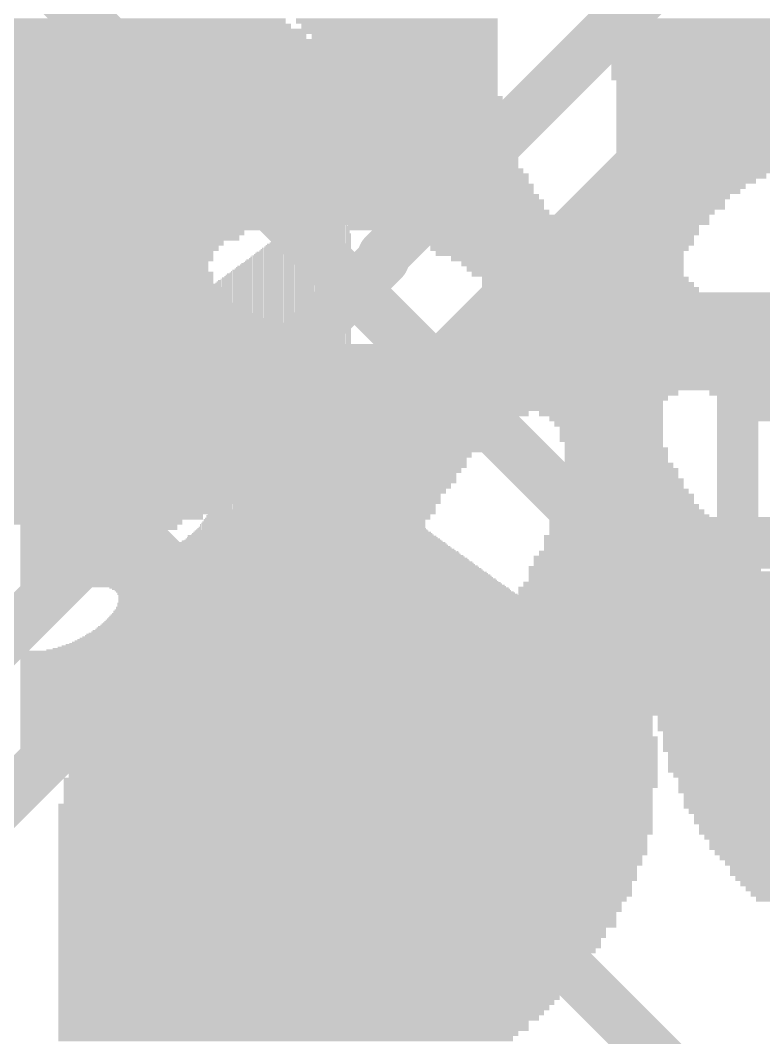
# Model space of a CAD drawing. Extents: x -14.2 to 48.4, y -5.3 to 35.
# Drawn here: x 32.79 to 36.45, y 9.12 to 14.13 of the extents above; entities that cross this region are included whole.
import ezdxf

# ---------------------------------------------------------------- set-up
doc = ezdxf.new("R2010")
doc.units = 0
for name, color, linetype in [('1', 12, 'CONTINUOUS'), ('16', 132, 'CONTINUOUS'), ('21', 40, 'CONTINUOUS'), ('22', 6, 'CONTINUOUS')]:
    doc.layers.add(name, color=color, linetype=linetype)

# ---------------------------------------------------------------- blocks, each defined once
blk = doc.blocks.new('RECT')
blk.add_solid([(-0.5, -0.5), (0.5, -0.5), (-0.5, 0.5), (0.5, 0.5)])

msp = doc.modelspace()

# ---------------------------------------------------------------- linework, layer by layer
at = {"layer": '1', "const_width": 0.254}
for points in [[(35.687, 11.557), (32.93, 14.314)], [(32.43, 12.528), (36.83, 8.128)], [(37.211, 11.557), (35.687, 11.557)]]:
    msp.add_lwpolyline(points, dxfattribs=at)
at = {"layer": '1', "const_width": 0.127}
for points in [[(35.687, 11.6205, 1), (35.687, 11.4935)], [(35.6421, 11.5121, 1), (35.7319, 11.6019)]]:
    msp.add_lwpolyline(points, format="xyb", dxfattribs=at)
at = {"layer": '16', "const_width": 0.254}
for points in [[(34.58, 12.969), (36.089, 14.478)], [(36.146, 13.716), (27.28, 4.85)], [(36.146, 13.716), (40.513, 13.716)], [(34.58, 12.95), (27.03, 5.4)], [(34.58, 12.969), (34.58, 12.95)]]:
    msp.add_lwpolyline(points, dxfattribs=at)
at = {"layer": '16', "const_width": 0.127}
for points in [[(36.146, 13.7795, 1), (36.146, 13.6525)], [(36.1909, 13.6711, 1), (36.1011, 13.7609)], [(34.6435, 12.969, 1), (34.5165, 12.969)], [(34.5351, 13.0139, 1), (34.6249, 12.9241)], [(34.6249, 12.9051, 1), (34.5351, 12.9949)], [(34.5165, 12.95, 1), (34.6435, 12.95)]]:
    msp.add_lwpolyline(points, format="xyb", dxfattribs=at)
at = {"layer": '21', "const_width": 0.2032}
for points in [[(36.322, 10.668), (36.322, 12.446)], [(36.322, 12.446), (40.132, 12.446)], [(40.132, 10.668), (36.322, 10.668)]]:
    msp.add_lwpolyline(points, dxfattribs=at)
at = {"layer": '21', "const_width": 0.1016}
for points in [[(36.3728, 12.446, 1), (36.2712, 12.446)], [(36.322, 12.4968, 1), (36.322, 12.3952)], [(36.322, 10.7188, 1), (36.322, 10.6172)], [(36.2712, 10.668, 1), (36.3728, 10.668)]]:
    msp.add_lwpolyline(points, format="xyb", dxfattribs=at)

# ---------------------------------------------------------------- block references
at = {"layer": '21', "rotation": 270}
for p, xscale, yscale in [((34.1947, 12.4809), 1.3589, 0.0063), ((34.2011, 12.4841), 1.3526, 0.0064), ((34.2075, 12.4905), 1.3525, 0.0063), ((34.2138, 12.4936), 1.3462, 0.0064), ((34.2202, 12.5), 1.3462, 0.0063), ((34.2265, 12.5031), 1.3399, 0.0064), ((34.2328, 12.5095), 1.3398, 0.0063), ((34.2392, 12.5127), 1.3335, 0.0064), ((34.2456, 12.5191), 1.3335, 0.0063), ((34.2519, 12.5222), 1.3272, 0.0064), ((34.2583, 12.5254), 1.3208, 0.0063), ((34.2646, 12.5286), 1.3145, 0.0064), ((34.2709, 12.5349), 1.3144, 0.0063), ((34.2773, 12.5412), 1.3017, 0.0064), ((34.2837, 12.5444), 1.2954, 0.0063), ((34.29, 12.5476), 1.289, 0.0064), ((34.2964, 12.554), 1.2763, 0.0063), ((34.3027, 12.554), 1.2637, 0.0064), ((34.309, 12.5603), 1.251, 0.0063), ((34.3154, 12.5635), 1.2446, 0.0064), ((34.3218, 12.5699), 1.2319, 0.0063), ((34.3281, 12.573), 1.2128, 0.0064), ((34.3345, 12.5793), 1.2001, 0.0063), ((34.3408, 12.5857), 1.1874, 0.0064), ((34.3471, 12.5889), 1.1684, 0.0063), ((34.3535, 12.5921), 1.1493, 0.0064), ((34.3599, 12.6016), 1.1303, 0.0063), ((34.3662, 12.6048), 1.1113, 0.0064), ((34.1249, 12.4302), 1.3589, 0.0064), ((34.1313, 12.4333), 1.3526, 0.0063), ((34.1376, 12.4397), 1.3525, 0.0064), ((34.144, 12.4428), 1.3589, 0.0063), ((34.1503, 12.4492), 1.3589, 0.0064), ((34.1566, 12.4524), 1.3525, 0.0063), ((34.163, 12.4556), 1.3589, 0.0064), ((34.1694, 12.4619), 1.3589, 0.0063), ((34.1757, 12.465), 1.3525, 0.0064), ((34.1821, 12.4714), 1.3526, 0.0063), ((34.1884, 12.4746), 1.3589, 0.0064), ((34.3726, 12.6111), 1.0858, 0.0063), ((34.3789, 12.6206), 1.0668, 0.0064), ((34.3852, 12.627), 1.0414, 0.0063), ((34.3916, 12.6365), 1.0096, 0.0064), ((34.398, 12.6429), 0.9715, 0.0063), ((34.4043, 12.6524), 0.9271, 0.0064), ((34.0551, 12.2206), 1.6764, 0.0063), ((34.0614, 12.2206), 1.6764, 0.0064), ((34.0678, 12.3889), 1.3525, 0.0063), ((34.0741, 12.3952), 1.3526, 0.0064), ((34.0804, 12.4016), 1.3525, 0.0063), ((34.0868, 12.4016), 1.3525, 0.0064), ((34.0932, 12.4079), 1.3526, 0.0063), ((34.0995, 12.4143), 1.3525, 0.0064), ((34.1059, 12.4175), 1.3589, 0.0063), ((34.1122, 12.4206), 1.3526, 0.0064), ((34.1185, 12.4269), 1.3525, 0.0063), ((34.4107, 12.6651), 0.8763, 0.0063), ((34.417, 12.681), 0.7937, 0.0064), ((33.9852, 12.2079), 1.6002, 0.0064), ((33.9916, 12.2079), 1.6002, 0.0063), ((33.9979, 12.2111), 1.6065, 0.0064), ((34.0042, 12.2142), 1.6129, 0.0063), ((34.0106, 12.2142), 1.6256, 0.0064), ((34.017, 12.2142), 1.6256, 0.0063), ((34.0233, 12.2142), 1.6383, 0.0064), ((34.0297, 12.2174), 1.6446, 0.0063), ((34.036, 12.2174), 1.6446, 0.0064), ((34.0423, 12.2174), 1.6574, 0.0063), ((34.0487, 12.2206), 1.6637, 0.0064), ((33.9217, 12.192), 1.5304, 0.0064), ((33.928, 12.1951), 1.5367, 0.0063), ((33.9344, 12.1952), 1.5494, 0.0064), ((33.9408, 12.1952), 1.5494, 0.0063), ((33.9471, 12.1984), 1.5557, 0.0064), ((33.9535, 12.2016), 1.5621, 0.0063), ((33.9598, 12.2047), 1.5684, 0.0064), ((33.9661, 12.2015), 1.5748, 0.0063), ((33.9725, 12.2047), 1.5812, 0.0064), ((33.9789, 12.2079), 1.5875, 0.0063), ((33.8518, 12.1698), 1.4732, 0.0063), ((33.8582, 12.173), 1.4795, 0.0064), ((33.8646, 12.1761), 1.4859, 0.0063), ((33.8709, 12.1761), 1.4859, 0.0064), ((33.8773, 12.1793), 1.4922, 0.0063), ((33.8836, 12.1825), 1.4986, 0.0064), ((33.8899, 12.1825), 1.4986, 0.0063), ((33.8963, 12.1825), 1.5113, 0.0064), ((33.9027, 12.1857), 1.5177, 0.0063), ((33.909, 12.1888), 1.524, 0.0064), ((33.9154, 12.1888), 1.524, 0.0063), ((33.782, 12.4397), 0.8319, 0.0064), ((33.7884, 12.4397), 0.8445, 0.0063), ((33.7947, 12.4301), 0.8636, 0.0064), ((33.8011, 12.4175), 0.9017, 0.0063), ((33.8074, 12.1539), 1.4414, 0.0064), ((33.8137, 12.1571), 1.4478, 0.0063), ((33.8201, 12.1571), 1.4478, 0.0064), ((33.8265, 12.1603), 1.4541, 0.0063), ((33.8328, 12.1635), 1.4605, 0.0064), ((33.8392, 12.1666), 1.4668, 0.0063), ((33.8455, 12.1666), 1.4668, 0.0064), ((33.7122, 12.4206), 0.7684, 0.0063), ((33.7185, 12.4238), 0.7747, 0.0064), ((33.7249, 12.4238), 0.7747, 0.0063), ((33.7312, 12.4302), 0.7747, 0.0064), ((33.7375, 12.4333), 0.781, 0.0063), ((33.7439, 12.4365), 0.7874, 0.0064), ((33.7503, 12.4365), 0.7874, 0.0063), ((33.7566, 12.4397), 0.7937, 0.0064), ((33.763, 12.4397), 0.8065, 0.0063), ((33.7693, 12.4428), 0.8128, 0.0064), ((33.7756, 12.4397), 0.8191, 0.0063), ((33.6487, 12.373), 0.7747, 0.0063), ((33.655, 12.3793), 0.762, 0.0064), ((33.6613, 12.3825), 0.7684, 0.0063), ((33.6677, 12.3889), 0.7683, 0.0064), ((33.6741, 12.3952), 0.7684, 0.0063), ((33.6804, 12.3984), 0.762, 0.0064), ((33.6868, 12.4016), 0.7683, 0.0063), ((33.6931, 12.4079), 0.7684, 0.0064), ((33.6994, 12.4111), 0.762, 0.0063), ((33.7058, 12.4143), 0.7683, 0.0064), ((33.5851, 12.3095), 0.8001, 0.0063), ((33.5915, 12.319), 0.7938, 0.0064), ((33.5979, 12.3254), 0.7937, 0.0063), ((33.6042, 12.3317), 0.781, 0.0064), ((33.6106, 12.3381), 0.7811, 0.0063), ((33.6169, 12.3444), 0.781, 0.0064), ((33.6232, 12.3508), 0.7811, 0.0063), ((33.6296, 12.354), 0.7747, 0.0064), ((33.636, 12.3603), 0.7747, 0.0063), ((33.6423, 12.3698), 0.7684, 0.0064), ((33.5344, 12.2428), 0.8446, 0.0063), ((33.5407, 12.2492), 0.8319, 0.0064), ((33.547, 12.2587), 0.8255, 0.0063), ((33.5534, 12.2682), 0.8192, 0.0064), ((33.5598, 12.2777), 0.8128, 0.0063), ((33.5661, 12.2841), 0.8128, 0.0064), ((33.5725, 12.2936), 0.8064, 0.0063), ((33.5788, 12.3032), 0.8001, 0.0064), ((32.7978, 11.8745), 1.505, 0.0063), ((32.8041, 11.8809), 1.4923, 0.0064), ((32.8105, 11.8841), 1.4859, 0.0063), ((32.8168, 11.8904), 1.4732, 0.0064), ((32.8231, 11.8903), 1.4605, 0.0063), ((32.8295, 11.8936), 1.4541, 0.0064), ((32.8359, 11.8936), 1.4415, 0.0063), ((32.8422, 11.8968), 1.4351, 0.0064), ((32.8486, 11.8999), 1.4288, 0.0063), ((32.8549, 11.9031), 1.4224, 0.0064), ((32.8612, 11.9031), 1.4097, 0.0063), ((32.8676, 11.9063), 1.4033, 0.0064), ((33.4836, 11.9063), 1.4033, 0.0063), ((33.4899, 12.1444), 0.9398, 0.0064), ((33.4963, 12.1634), 0.9144, 0.0063), ((33.5026, 12.1825), 0.889, 0.0064), ((33.5089, 12.1951), 0.8763, 0.0063), ((33.5153, 12.2079), 0.8636, 0.0064), ((33.5217, 12.2174), 0.8572, 0.0063), ((33.528, 12.2301), 0.8446, 0.0064), ((32.874, 11.9063), 1.3907, 0.0063), ((32.8803, 11.9095), 1.3843, 0.0064), ((32.8867, 11.9095), 1.3843, 0.0063), ((32.893, 11.9094), 1.3716, 0.0064), ((32.8993, 11.9126), 1.3652, 0.0063), ((32.9057, 11.9126), 1.3526, 0.0064), ((32.9121, 12.2333), 0.7112, 0.0063), ((32.9184, 12.2365), 0.6921, 0.0064), ((32.9248, 12.2428), 0.6794, 0.0063), ((32.9311, 12.2397), 0.6731, 0.0064), ((32.9374, 12.2428), 0.6668, 0.0063), ((32.9438, 12.246), 0.6604, 0.0064), ((32.9502, 12.2428), 0.654, 0.0063), ((32.9565, 12.2428), 0.654, 0.0064), ((32.9629, 12.2397), 0.6477, 0.0063), ((32.9692, 12.2365), 0.6413, 0.0064), ((32.9755, 12.2365), 0.6413, 0.0063), ((33.4455, 11.8777), 1.3589, 0.0063), ((33.4518, 11.884), 1.3716, 0.0064), ((33.4582, 11.8904), 1.3716, 0.0063), ((33.4645, 11.8936), 1.3779, 0.0064), ((33.4708, 11.8968), 1.3843, 0.0063), ((33.4772, 11.9031), 1.397, 0.0064), ((32.9819, 12.2333), 0.635, 0.0064), ((32.9883, 12.2333), 0.635, 0.0063), ((32.9946, 12.2301), 0.6286, 0.0064), ((33.001, 12.2301), 0.6286, 0.0063), ((33.0073, 12.2238), 0.6287, 0.0064), ((33.0136, 12.2206), 0.6223, 0.0063), ((33.02, 12.2206), 0.6223, 0.0064), ((33.0264, 12.2142), 0.6223, 0.0063), ((33.0327, 12.2142), 0.6223, 0.0064), ((33.0391, 12.2111), 0.6159, 0.0063), ((33.0454, 12.2047), 0.616, 0.0064), ((33.0517, 12.2047), 0.616, 0.0063), ((33.0581, 12.1984), 0.6159, 0.0064), ((33.4137, 11.83), 1.3653, 0.0064), ((33.4201, 11.8428), 1.3525, 0.0063), ((33.4264, 11.8522), 1.3589, 0.0064), ((33.4327, 11.8618), 1.3526, 0.0063), ((33.4391, 11.8714), 1.3589, 0.0064), ((33.0645, 12.1952), 0.6096, 0.0063), ((33.0708, 12.192), 0.616, 0.0064), ((33.0772, 12.1857), 0.6159, 0.0063), ((33.0835, 12.1825), 0.6096, 0.0064), ((33.0898, 12.1761), 0.6096, 0.0063), ((33.0962, 12.173), 0.6033, 0.0064), ((33.1026, 12.1698), 0.6096, 0.0063), ((33.1089, 12.1634), 0.6096, 0.0064), ((33.1153, 12.1603), 0.6033, 0.0063), ((33.1216, 12.1539), 0.6032, 0.0064), ((33.382, 11.1252), 2.6606, 0.0063), ((33.3883, 11.1252), 2.6734, 0.0064), ((33.3946, 11.7697), 1.4224, 0.0063), ((33.401, 11.7952), 1.3843, 0.0064), ((33.4074, 11.8174), 1.3653, 0.0063), ((33.1279, 12.1476), 0.6033, 0.0063), ((33.1343, 12.1412), 0.6032, 0.0064), ((33.1407, 12.138), 0.5969, 0.0063), ((33.147, 12.1317), 0.5969, 0.0064), ((33.1534, 12.1254), 0.5969, 0.0063), ((33.1597, 12.1189), 0.5969, 0.0064), ((33.166, 12.1127), 0.5969, 0.0063), ((33.1724, 12.1063), 0.5969, 0.0064), ((33.3629, 11.1189), 2.5845, 0.0064), ((33.3693, 11.1189), 2.6099, 0.0063), ((33.3756, 11.122), 2.6289, 0.0064), ((33.1788, 12.0999), 0.5969, 0.0063), ((33.1851, 12.0936), 0.5969, 0.0064), ((33.1915, 12.0873), 0.5969, 0.0063), ((33.1978, 12.0841), 0.5905, 0.0064), ((33.2041, 12.0714), 0.5905, 0.0063), ((33.2105, 12.0682), 0.5842, 0.0064), ((33.3502, 11.1062), 2.5337, 0.0064), ((33.3565, 11.1125), 2.559, 0.0063), ((33.2169, 12.0587), 0.5905, 0.0063), ((33.2232, 12.0491), 0.5842, 0.0064), ((33.2296, 12.0428), 0.5842, 0.0063), ((33.2359, 12.0333), 0.5779, 0.0064), ((33.2422, 12.0269), 0.5778, 0.0063), ((33.3375, 11.0935), 2.4701, 0.0064), ((33.3439, 11.1029), 2.5019, 0.0063), ((33.2486, 12.0142), 0.5778, 0.0064), ((33.255, 12.0046), 0.5715, 0.0063), ((33.2613, 11.9952), 0.5651, 0.0064), ((33.2677, 11.9825), 0.5651, 0.0063), ((33.3312, 11.0776), 2.4257, 0.0063), ((33.274, 11.9729), 0.5588, 0.0064), ((33.2803, 11.9571), 0.5525, 0.0063), ((33.2867, 11.9444), 0.5525, 0.0064), ((33.2931, 11.9285), 0.5334, 0.0063), ((33.2994, 11.9094), 0.5334, 0.0064), ((33.3058, 11.8968), 0.5207, 0.0063), ((33.3121, 11.8745), 0.5144, 0.0064), ((33.3184, 11.8522), 0.5207, 0.0063), ((33.3248, 10.9823), 2.2098, 0.0064), ((33.8011, 11.684), 0.5016, 0.0063), ((33.7884, 11.6459), 0.4254, 0.0063), ((33.7947, 11.6618), 0.4572, 0.0064), ((32.9121, 11.538), 0.6033, 0.0063), ((32.9184, 11.5285), 0.5715, 0.0064), ((33.7693, 11.6205), 0.3746, 0.0064), ((33.7756, 11.6269), 0.3873, 0.0063), ((33.782, 11.6364), 0.4064, 0.0064), ((32.9248, 11.5221), 0.5461, 0.0063), ((32.9311, 11.5157), 0.5334, 0.0064), ((32.9374, 11.5126), 0.5143, 0.0063), ((32.9438, 11.5094), 0.4953, 0.0064), ((33.7503, 11.5951), 0.3238, 0.0063), ((33.7566, 11.6047), 0.3429, 0.0064), ((33.763, 11.611), 0.3556, 0.0063), ((34.1947, 11.249), 1.016, 0.0063), ((34.2011, 11.2459), 1.0223, 0.0064), ((34.2075, 11.2459), 1.0223, 0.0063), ((34.2138, 11.2459), 1.0223, 0.0064), ((34.2202, 11.2491), 1.0287, 0.0063), ((34.2265, 11.2459), 1.0351, 0.0064), ((34.2328, 11.2459), 1.0351, 0.0063), ((34.2392, 11.2459), 1.0351, 0.0064), ((34.2456, 11.249), 1.0414, 0.0063), ((34.2519, 11.2459), 1.0477, 0.0064), ((34.2583, 11.2459), 1.0477, 0.0063), ((34.2646, 11.2459), 1.0477, 0.0064), ((34.2709, 11.2459), 1.0477, 0.0063), ((34.2773, 11.2491), 1.0541, 0.0064), ((34.2837, 11.2459), 1.0605, 0.0063), ((34.29, 11.2459), 1.0605, 0.0064), ((34.2964, 11.2459), 1.0605, 0.0063), ((34.3027, 11.2459), 1.0605, 0.0064), ((34.309, 11.2459), 1.0605, 0.0063), ((34.3154, 11.2459), 1.0605, 0.0064), ((34.3218, 11.2459), 1.0605, 0.0063), ((34.3281, 11.2459), 1.0605, 0.0064), ((34.3345, 11.2459), 1.0605, 0.0063), ((34.3408, 11.2459), 1.0605, 0.0064), ((34.3471, 11.2427), 1.0668, 0.0063), ((34.3535, 11.2427), 1.0668, 0.0064), ((34.3599, 11.2427), 1.0668, 0.0063), ((34.3662, 11.2427), 1.0668, 0.0064), ((34.3726, 11.2427), 1.0668, 0.0063), ((34.3789, 11.2427), 1.0668, 0.0064), ((34.3852, 11.2427), 1.0668, 0.0063), ((34.3916, 11.2427), 1.0668, 0.0064), ((34.398, 11.2427), 1.0668, 0.0063), ((34.4043, 11.2427), 1.0668, 0.0064), ((34.4107, 11.2427), 1.0668, 0.0063), ((34.417, 11.2427), 1.0668, 0.0064), ((34.4233, 11.2427), 1.0668, 0.0063), ((34.4297, 11.2427), 1.0668, 0.0064), ((34.4361, 11.2427), 1.0541, 0.0063), ((34.4424, 11.2427), 1.0541, 0.0064), ((34.4488, 11.2427), 1.0541, 0.0063), ((34.4551, 11.2427), 1.0541, 0.0064), ((34.4614, 11.2427), 1.0541, 0.0063), ((34.4678, 11.2395), 1.0478, 0.0064), ((34.4742, 11.2395), 1.0478, 0.0063), ((34.4805, 11.2395), 1.0478, 0.0064), ((34.4869, 11.2395), 1.0478, 0.0063), ((34.4932, 11.2395), 1.0478, 0.0064), ((34.4995, 11.2363), 1.0414, 0.0063), ((34.5059, 11.2395), 1.035, 0.0064), ((34.5123, 11.2395), 1.035, 0.0063), ((34.5186, 11.2395), 1.035, 0.0064), ((32.9502, 11.503), 0.4826, 0.0063), ((32.9565, 11.503), 0.4699, 0.0064), ((32.9629, 11.4967), 0.4572, 0.0063), ((32.9692, 11.4967), 0.4445, 0.0064), ((32.9755, 11.4903), 0.4318, 0.0063), ((33.7249, 11.5697), 0.2858, 0.0063), ((33.7312, 11.5761), 0.2985, 0.0064), ((33.7375, 11.5856), 0.3048, 0.0063), ((33.7439, 11.592), 0.3175, 0.0064), ((34.0678, 11.5411), 0.3302, 0.0063), ((34.0741, 11.5443), 0.3366, 0.0064), ((34.0804, 11.5412), 0.3429, 0.0063), ((34.0868, 11.5443), 0.3492, 0.0064), ((34.0932, 11.5411), 0.3556, 0.0063), ((34.0995, 11.538), 0.3619, 0.0064), ((34.1059, 11.5412), 0.3683, 0.0063), ((34.1122, 11.538), 0.3747, 0.0064), ((34.1185, 11.5348), 0.381, 0.0063), ((34.1249, 11.5348), 0.3937, 0.0064), ((34.1313, 11.5316), 0.4, 0.0063), ((34.1376, 11.5284), 0.4064, 0.0064), ((34.144, 11.5285), 0.4191, 0.0063), ((34.1503, 11.5221), 0.4318, 0.0064), ((34.1566, 11.249), 0.9906, 0.0063), ((34.163, 11.2459), 0.9969, 0.0064), ((34.1694, 11.2459), 0.9969, 0.0063), ((34.1757, 11.2491), 1.0033, 0.0064), ((34.1821, 11.2459), 1.0097, 0.0063), ((34.1884, 11.2459), 1.0097, 0.0064), ((34.525, 11.2363), 1.0287, 0.0063), ((34.5313, 11.2363), 1.0287, 0.0064), ((34.5376, 11.2363), 1.0287, 0.0063), ((34.544, 11.2363), 1.016, 0.0064), ((34.5504, 11.2363), 1.016, 0.0063), ((34.5567, 11.2363), 1.016, 0.0064), ((34.5631, 11.2332), 1.0097, 0.0063), ((34.5694, 11.2332), 1.0097, 0.0064), ((34.5757, 11.2363), 1.0033, 0.0063), ((34.5821, 11.2332), 0.9969, 0.0064), ((34.5885, 11.2332), 0.9969, 0.0063), ((34.5948, 11.2332), 0.9969, 0.0064), ((34.6012, 11.23), 0.9906, 0.0063), ((34.6075, 11.2332), 0.9843, 0.0064), ((34.6138, 11.23), 0.9779, 0.0063), ((34.6202, 11.23), 0.9779, 0.0064), ((34.6266, 11.2332), 0.9715, 0.0063), ((34.6329, 11.23), 0.9652, 0.0064), ((34.6393, 11.23), 0.9652, 0.0063), ((34.6456, 11.2268), 0.9588, 0.0064), ((34.6519, 11.23), 0.9525, 0.0063), ((32.9819, 11.4904), 0.4191, 0.0064), ((32.9883, 11.4871), 0.4127, 0.0063), ((32.9946, 11.484), 0.3937, 0.0064), ((33.001, 11.4808), 0.3874, 0.0063), ((33.0073, 11.4808), 0.3746, 0.0064), ((33.0136, 11.4777), 0.3683, 0.0063), ((33.02, 11.4776), 0.3556, 0.0064), ((33.6868, 11.538), 0.2349, 0.0063), ((33.6931, 11.5412), 0.2413, 0.0064), ((33.6994, 11.5475), 0.254, 0.0063), ((33.7058, 11.5507), 0.2603, 0.0064), ((33.7122, 11.5602), 0.2667, 0.0063), ((33.7185, 11.5633), 0.2731, 0.0064), ((34.6583, 11.2268), 0.9462, 0.0064), ((34.6647, 11.23), 0.9398, 0.0063), ((34.671, 11.2268), 0.9334, 0.0064), ((34.6774, 11.2268), 0.9334, 0.0063), ((34.6837, 11.2237), 0.9271, 0.0064), ((34.69, 11.2268), 0.9208, 0.0063), ((34.6964, 11.2236), 0.9144, 0.0064), ((34.7028, 11.2236), 0.9144, 0.0063), ((34.7091, 11.2237), 0.9017, 0.0064), ((34.7155, 11.2237), 0.9017, 0.0063), ((34.7218, 11.2205), 0.8953, 0.0064), ((34.7281, 11.2205), 0.8827, 0.0063), ((34.7345, 11.2205), 0.8827, 0.0064), ((34.7409, 11.2172), 0.8763, 0.0063), ((33.0264, 11.4745), 0.3493, 0.0063), ((33.0327, 11.4713), 0.3302, 0.0064), ((33.0391, 11.4713), 0.3302, 0.0063), ((33.0454, 11.4681), 0.3112, 0.0064), ((33.0517, 11.4681), 0.3112, 0.0063), ((33.0581, 11.4649), 0.3048, 0.0064), ((33.0645, 11.4649), 0.2921, 0.0063), ((33.0708, 11.4618), 0.2857, 0.0064), ((33.4899, 11.4078), 0.4064, 0.0064), ((33.6423, 11.4999), 0.2095, 0.0064), ((33.6487, 11.5062), 0.2096, 0.0063), ((33.655, 11.5094), 0.2159, 0.0064), ((33.6613, 11.5158), 0.2159, 0.0063), ((33.6677, 11.5189), 0.2222, 0.0064), ((33.6741, 11.5252), 0.2223, 0.0063), ((33.6804, 11.5316), 0.235, 0.0064), ((34.7472, 11.2173), 0.8636, 0.0064), ((34.7536, 11.2173), 0.8636, 0.0063), ((34.7599, 11.2141), 0.8572, 0.0064), ((34.7662, 11.2172), 0.8509, 0.0063), ((34.7726, 11.2141), 0.8446, 0.0064), ((34.779, 11.2109), 0.8382, 0.0063), ((34.7853, 11.2141), 0.8318, 0.0064), ((34.7917, 11.211), 0.8255, 0.0063), ((34.798, 11.2078), 0.8191, 0.0064), ((34.8043, 11.2078), 0.8065, 0.0063), ((34.8107, 11.2078), 0.8065, 0.0064), ((34.8171, 11.2046), 0.8001, 0.0063), ((33.0772, 11.4586), 0.2794, 0.0063), ((33.0835, 11.4586), 0.2667, 0.0064), ((33.0898, 11.4554), 0.2604, 0.0063), ((33.0962, 11.4554), 0.2604, 0.0064), ((33.1026, 11.4522), 0.254, 0.0063), ((33.1089, 11.4523), 0.2413, 0.0064), ((33.1153, 11.449), 0.2349, 0.0063), ((33.1216, 11.449), 0.2349, 0.0064), ((33.1279, 11.4459), 0.2286, 0.0063), ((33.4963, 11.3951), 0.3937, 0.0063), ((33.5026, 11.3856), 0.3747, 0.0064), ((33.5089, 11.3792), 0.3746, 0.0063), ((33.5153, 11.3761), 0.3683, 0.0064), ((33.5217, 11.3728), 0.3747, 0.0063), ((33.5788, 11.3284), 0.4636, 0.0064), ((33.5851, 11.3221), 0.4763, 0.0063), ((33.5915, 11.3157), 0.5016, 0.0064), ((33.5979, 11.3094), 0.5143, 0.0063), ((33.6042, 11.2999), 0.5461, 0.0064), ((33.6106, 11.2903), 0.5778, 0.0063), ((33.6169, 11.2776), 0.616, 0.0064), ((33.6232, 11.4713), 0.2286, 0.0063), ((33.6296, 11.484), 0.2159, 0.0064), ((33.636, 11.4935), 0.2096, 0.0063), ((34.8234, 11.2014), 0.7938, 0.0064), ((34.8298, 11.2014), 0.781, 0.0063), ((34.8361, 11.2014), 0.781, 0.0064), ((34.8424, 11.2014), 0.7684, 0.0063), ((34.8488, 11.1982), 0.762, 0.0064), ((34.8552, 11.1982), 0.762, 0.0063), ((34.8615, 11.1951), 0.7557, 0.0064), ((34.8679, 11.1951), 0.7429, 0.0063), ((34.8742, 11.1919), 0.7366, 0.0064), ((34.8805, 11.1919), 0.7366, 0.0063), ((33.1343, 11.4459), 0.2159, 0.0064), ((33.1407, 11.4459), 0.2159, 0.0063), ((33.147, 11.4427), 0.2096, 0.0064), ((33.1534, 11.4395), 0.2032, 0.0063), ((33.1597, 11.4395), 0.2032, 0.0064), ((33.166, 11.4364), 0.1969, 0.0063), ((33.1724, 11.4364), 0.1969, 0.0064), ((33.1788, 11.4332), 0.1905, 0.0063), ((33.1851, 11.4332), 0.1905, 0.0064), ((33.1915, 11.43), 0.1842, 0.0063), ((33.1978, 11.43), 0.1842, 0.0064), ((33.2041, 11.4268), 0.1778, 0.0063), ((33.2105, 11.4268), 0.1778, 0.0064), ((33.2169, 11.4268), 0.1778, 0.0063), ((33.2232, 11.4268), 0.1778, 0.0064), ((33.2296, 11.4237), 0.1715, 0.0063), ((33.2359, 11.4205), 0.1778, 0.0064), ((33.2422, 11.4205), 0.1778, 0.0063), ((33.2486, 11.4173), 0.1842, 0.0064), ((33.255, 11.4173), 0.1842, 0.0063), ((33.2677, 11.4109), 0.1969, 0.0063), ((33.274, 11.4046), 0.2096, 0.0064), ((33.2803, 10.7252), 1.5685, 0.0063), ((33.2867, 10.7188), 1.5812, 0.0064), ((33.2931, 10.7188), 1.5938, 0.0063), ((33.2994, 10.7125), 1.6065, 0.0064), ((33.3058, 10.7125), 1.6193, 0.0063), ((33.3121, 10.7093), 1.6383, 0.0064), ((33.3184, 10.7125), 1.6573, 0.0063), ((33.528, 11.3665), 0.3746, 0.0064), ((33.5344, 11.3633), 0.381, 0.0063), ((33.5407, 11.3602), 0.3873, 0.0064), ((33.547, 11.3538), 0.4, 0.0063), ((33.5534, 11.3506), 0.4064, 0.0064), ((33.5598, 11.3443), 0.4191, 0.0063), ((33.5661, 11.3379), 0.4318, 0.0064), ((33.5725, 11.3347), 0.4381, 0.0063), ((34.8869, 11.1919), 0.7239, 0.0064), ((34.8933, 11.1887), 0.7176, 0.0063), ((34.8996, 11.1855), 0.7112, 0.0064), ((34.906, 11.1887), 0.7048, 0.0063), ((34.9123, 11.1856), 0.6985, 0.0064), ((34.9186, 11.1824), 0.6921, 0.0063), ((34.925, 11.1855), 0.6858, 0.0064), ((34.9314, 11.1824), 0.6795, 0.0063), ((34.9377, 11.1791), 0.6731, 0.0064), ((34.9441, 11.1824), 0.6667, 0.0063), ((34.9504, 11.1792), 0.6604, 0.0064), ((33.2613, 11.4109), 0.1841, 0.0064), ((34.9567, 11.176), 0.654, 0.0063), ((34.9631, 11.176), 0.6414, 0.0064), ((34.9695, 11.176), 0.6414, 0.0063), ((34.9758, 11.1728), 0.635, 0.0064), ((34.9822, 11.1697), 0.6287, 0.0063), ((34.9885, 11.1729), 0.6223, 0.0064), ((34.9948, 11.1697), 0.6159, 0.0063), ((35.0012, 11.1665), 0.6096, 0.0064), ((35.0076, 11.1665), 0.5969, 0.0063), ((35.0139, 11.1665), 0.5969, 0.0064), ((35.0203, 11.1633), 0.5906, 0.0063), ((35.0266, 11.1633), 0.5778, 0.0064), ((35.0329, 11.1601), 0.5715, 0.0063), ((35.0393, 11.1601), 0.5715, 0.0064), ((35.0457, 11.1601), 0.5588, 0.0063), ((35.052, 11.157), 0.5525, 0.0064), ((35.0584, 11.157), 0.5525, 0.0063), ((35.0647, 11.157), 0.5397, 0.0064), ((35.071, 11.1538), 0.5334, 0.0063), ((35.0774, 11.1506), 0.527, 0.0064), ((35.0838, 11.1538), 0.5207, 0.0063), ((35.0901, 11.1506), 0.5144, 0.0064), ((35.0965, 11.1474), 0.508, 0.0063), ((35.1028, 11.1506), 0.5016, 0.0064), ((35.1091, 11.1475), 0.4953, 0.0063), ((35.1155, 11.1443), 0.4889, 0.0064), ((35.1219, 11.1443), 0.4763, 0.0063), ((35.1282, 11.1443), 0.4763, 0.0064), ((35.1346, 11.141), 0.4699, 0.0063), ((35.1409, 11.1411), 0.4572, 0.0064), ((35.1472, 11.1379), 0.4508, 0.0063), ((35.1536, 11.1379), 0.4508, 0.0064), ((35.16, 11.1348), 0.4445, 0.0063), ((33.6232, 11.1379), 0.4254, 0.0063), ((33.6296, 10.3918), 1.8669, 0.0064), ((33.636, 10.3855), 1.8669, 0.0063), ((33.6423, 10.3759), 1.8606, 0.0064), ((33.6487, 10.3727), 1.8669, 0.0063), ((35.1663, 11.1347), 0.4318, 0.0064), ((35.1727, 11.1347), 0.4318, 0.0063), ((35.179, 11.1348), 0.4191, 0.0064), ((35.1853, 11.1316), 0.4127, 0.0063), ((35.1917, 11.1316), 0.4127, 0.0064), ((35.1981, 11.1284), 0.4064, 0.0063), ((35.2044, 11.1284), 0.3937, 0.0064), ((35.2108, 11.1252), 0.3874, 0.0063), ((35.2171, 11.1252), 0.3874, 0.0064), ((35.2234, 11.1252), 0.3746, 0.0063), ((35.2298, 11.122), 0.3683, 0.0064), ((35.2362, 11.122), 0.3683, 0.0063), ((33.274, 10.6045), 1.3144, 0.0064), ((33.655, 10.3632), 1.8606, 0.0064), ((33.6613, 10.3632), 1.8606, 0.0063), ((33.6677, 10.3568), 1.8605, 0.0064), ((33.6741, 10.3537), 1.8542, 0.0063), ((33.6804, 10.3473), 1.8542, 0.0064), ((33.6868, 10.3473), 1.8542, 0.0063), ((33.6931, 10.341), 1.8542, 0.0064), ((33.6994, 10.341), 1.8542, 0.0063), ((33.7058, 10.3378), 1.8478, 0.0064), ((33.7122, 10.3378), 1.8478, 0.0063), ((33.7185, 10.3346), 1.8415, 0.0064), ((33.7249, 10.3346), 1.8415, 0.0063), ((34.144, 11.0077), 0.4953, 0.0063), ((34.1503, 11.0077), 0.508, 0.0064), ((35.2425, 11.122), 0.3556, 0.0064), ((35.2489, 11.1189), 0.3493, 0.0063), ((35.2552, 11.1157), 0.3429, 0.0064), ((35.2615, 11.1189), 0.3365, 0.0063), ((35.2679, 11.1157), 0.3302, 0.0064), ((35.2743, 11.1125), 0.3238, 0.0063), ((35.2806, 11.1125), 0.3112, 0.0064), ((35.287, 11.1125), 0.3112, 0.0063), ((35.2933, 11.1093), 0.3048, 0.0064), ((35.2996, 11.1094), 0.2921, 0.0063), ((35.306, 11.1094), 0.2921, 0.0064), ((33.2422, 10.5982), 1.2129, 0.0063), ((33.2486, 10.595), 1.2319, 0.0064), ((33.255, 10.5982), 1.2509, 0.0063), ((33.2613, 10.5982), 1.2637, 0.0064), ((33.2677, 10.5982), 1.2891, 0.0063), ((33.7312, 10.3315), 1.8351, 0.0064), ((33.7375, 10.3315), 1.8351, 0.0063), ((33.7439, 10.3283), 1.8288, 0.0064), ((33.7503, 10.3283), 1.8288, 0.0063), ((33.7566, 10.3251), 1.8224, 0.0064), ((33.763, 10.3251), 1.8224, 0.0063), ((33.7693, 10.3283), 1.8161, 0.0064), ((33.7756, 10.3283), 1.8161, 0.0063), ((33.782, 10.3251), 1.8098, 0.0064), ((33.7884, 10.3283), 1.8034, 0.0063), ((33.7947, 10.3251), 1.797, 0.0064), ((33.8011, 10.3251), 1.797, 0.0063), ((33.8074, 10.3283), 1.7907, 0.0064), ((33.8137, 10.3315), 1.7843, 0.0063), ((33.8201, 10.3315), 1.7843, 0.0064), ((33.8265, 10.3315), 1.7717, 0.0063), ((33.8328, 10.3378), 1.759, 0.0064), ((33.8392, 10.341), 1.7526, 0.0063), ((33.8455, 10.3474), 1.7399, 0.0064), ((33.8518, 10.3473), 1.7272, 0.0063), ((33.8582, 10.3537), 1.7145, 0.0064), ((33.8646, 10.3632), 1.6954, 0.0063), ((33.8709, 10.3696), 1.6827, 0.0064), ((33.8773, 10.3791), 1.6637, 0.0063), ((33.8836, 10.3886), 1.6446, 0.0064), ((33.8899, 10.4013), 1.6192, 0.0063), ((33.8963, 10.4045), 1.6002, 0.0064), ((33.9027, 10.4172), 1.5748, 0.0063), ((33.909, 10.4267), 1.5558, 0.0064), ((33.9154, 10.4363), 1.5367, 0.0063), ((33.9217, 10.4458), 1.5177, 0.0064), ((33.928, 10.4585), 1.4923, 0.0063), ((33.9344, 10.4648), 1.4796, 0.0064), ((33.9408, 11.049), 0.3112, 0.0063), ((33.9471, 11.0458), 0.3175, 0.0064), ((33.9535, 11.0427), 0.3239, 0.0063), ((33.9598, 11.0395), 0.3302, 0.0064), ((33.9661, 11.0395), 0.3302, 0.0063), ((33.9725, 11.0363), 0.3366, 0.0064), ((33.9789, 11.0332), 0.3429, 0.0063), ((33.9852, 11.03), 0.3493, 0.0064), ((33.9916, 11.0268), 0.3556, 0.0063), ((33.9979, 11.0268), 0.3556, 0.0064), ((34.0042, 11.0236), 0.362, 0.0063), ((34.0106, 11.0205), 0.3683, 0.0064), ((34.017, 11.0173), 0.3747, 0.0063), ((34.0233, 11.0173), 0.3747, 0.0064), ((34.0297, 11.0141), 0.381, 0.0063), ((34.036, 11.0109), 0.3874, 0.0064), ((34.0423, 11.0109), 0.4, 0.0063), ((34.0487, 11.0109), 0.4, 0.0064), ((34.0551, 11.0077), 0.4064, 0.0063), ((34.0614, 11.0046), 0.4127, 0.0064), ((34.0678, 11.0046), 0.4127, 0.0063), ((34.0741, 11.0046), 0.4255, 0.0064), ((34.0804, 11.0014), 0.4318, 0.0063), ((34.0868, 11.0014), 0.4318, 0.0064), ((34.0932, 11.0014), 0.4445, 0.0063), ((34.0995, 11.0014), 0.4445, 0.0064), ((34.1059, 10.9982), 0.4508, 0.0063), ((34.1122, 11.0014), 0.4572, 0.0064), ((34.1185, 11.0014), 0.4699, 0.0063), ((34.1249, 11.0014), 0.4699, 0.0064), ((34.1313, 11.0014), 0.4826, 0.0063), ((34.1376, 11.0046), 0.4889, 0.0064), ((35.3124, 11.1062), 0.2857, 0.0063), ((35.3187, 11.1062), 0.2731, 0.0064), ((35.3251, 11.1029), 0.2667, 0.0063), ((35.3314, 11.1062), 0.2603, 0.0064), ((35.3377, 11.103), 0.254, 0.0063), ((35.3441, 11.1029), 0.2413, 0.0064), ((35.3505, 11.0998), 0.235, 0.0063), ((35.3568, 11.0998), 0.2222, 0.0064), ((35.3632, 11.0998), 0.2222, 0.0063), ((35.3695, 11.0998), 0.2096, 0.0064), ((33.1978, 10.6077), 1.1049, 0.0064), ((33.2041, 10.6045), 1.124, 0.0063), ((33.2105, 10.6045), 1.1366, 0.0064), ((33.2169, 10.6014), 1.1557, 0.0063), ((33.2232, 10.6013), 1.1684, 0.0064), ((33.2296, 10.5982), 1.1875, 0.0063), ((33.2359, 10.5982), 1.2001, 0.0064), ((35.3758, 11.0998), 0.1968, 0.0063), ((35.3822, 11.0998), 0.1842, 0.0064), ((35.3886, 11.0998), 0.1714, 0.0063), ((35.3949, 11.0966), 0.1524, 0.0064), ((35.4013, 11.0998), 0.1334, 0.0063), ((33.1216, 10.649), 0.9207, 0.0064), ((33.1279, 10.6426), 0.9334, 0.0063), ((33.1343, 10.6363), 0.9589, 0.0064), ((33.1407, 10.6331), 0.9652, 0.0063), ((33.147, 10.6299), 0.9842, 0.0064), ((33.1534, 10.6268), 1.0033, 0.0063), ((33.1597, 10.6204), 1.016, 0.0064), ((33.166, 10.6172), 1.035, 0.0063), ((33.1724, 10.6172), 1.0478, 0.0064), ((33.1788, 10.614), 1.0668, 0.0063), ((33.1851, 10.6109), 1.0731, 0.0064), ((33.1915, 10.6077), 1.0922, 0.0063), ((35.4076, 11.103), 0.1016, 0.0064), ((35.4139, 11.1029), 0.0635, 0.0063), ((33.02, 10.8426), 0.4318, 0.0064), ((33.0264, 10.8458), 0.4254, 0.0063), ((33.0327, 10.849), 0.4191, 0.0064), ((33.0391, 10.8554), 0.4191, 0.0063), ((33.0454, 10.8617), 0.4064, 0.0064), ((33.0517, 10.868), 0.4064, 0.0063), ((33.0581, 10.8743), 0.3937, 0.0064), ((33.0645, 10.8808), 0.3937, 0.0063), ((33.0708, 10.8839), 0.3874, 0.0064), ((33.0772, 10.8934), 0.381, 0.0063), ((33.0835, 10.8966), 0.3746, 0.0064), ((33.0898, 10.9062), 0.3683, 0.0063), ((33.0962, 10.9093), 0.362, 0.0064), ((33.1026, 10.9188), 0.3556, 0.0063), ((33.1089, 10.9252), 0.3429, 0.0064), ((33.1153, 10.9315), 0.3429, 0.0063), ((32.7978, 10.7601), 0.5842, 0.0063), ((32.8041, 10.7569), 0.5778, 0.0064), ((32.8105, 10.7569), 0.5652, 0.0063), ((32.8168, 10.7569), 0.5652, 0.0064), ((32.8231, 10.7569), 0.5524, 0.0063), ((32.8295, 10.7569), 0.5524, 0.0064), ((32.8359, 10.76), 0.5461, 0.0063), ((32.8422, 10.7569), 0.5398, 0.0064), ((32.8486, 10.7601), 0.5334, 0.0063), ((32.8549, 10.7601), 0.5334, 0.0064), ((32.8612, 10.7633), 0.5271, 0.0063), ((32.8676, 10.7633), 0.5271, 0.0064), ((32.874, 10.7665), 0.5207, 0.0063), ((32.8803, 10.7665), 0.5207, 0.0064), ((32.8867, 10.7696), 0.5144, 0.0063), ((32.893, 10.7728), 0.508, 0.0064), ((32.8993, 10.7728), 0.508, 0.0063), ((32.9057, 10.7759), 0.5017, 0.0064), ((32.9121, 10.7759), 0.5017, 0.0063), ((32.9184, 10.7792), 0.4953, 0.0064), ((32.9248, 10.7855), 0.4953, 0.0063), ((32.9311, 10.7887), 0.4889, 0.0064), ((32.9374, 10.7887), 0.4889, 0.0063), ((32.9438, 10.7918), 0.4826, 0.0064), ((32.9502, 10.795), 0.4762, 0.0063), ((32.9565, 10.8014), 0.4763, 0.0064), ((32.9629, 10.8046), 0.4699, 0.0063), ((32.9692, 10.8046), 0.4699, 0.0064), ((32.9755, 10.8077), 0.4636, 0.0063), ((32.9819, 10.814), 0.4635, 0.0064), ((32.9883, 10.8172), 0.4572, 0.0063), ((32.9946, 10.8204), 0.4508, 0.0064), ((33.001, 10.8268), 0.4509, 0.0063), ((33.0073, 10.83), 0.4445, 0.0064), ((33.0136, 10.8331), 0.4382, 0.0063), ((33.3946, 10.3759), 1.2002, 0.0063), ((33.401, 10.3474), 1.1557, 0.0064), ((33.4074, 10.3251), 1.124, 0.0063), ((33.4137, 10.3092), 1.1176, 0.0064), ((33.9408, 10.3156), 1.143, 0.0063), ((33.9471, 10.322), 1.1049, 0.0064), ((33.9535, 10.3251), 1.0858, 0.0063), ((33.9598, 10.3346), 1.0541, 0.0064), ((33.9661, 10.341), 1.0287, 0.0063), ((33.4201, 10.2934), 1.0985, 0.0063), ((33.4264, 10.2806), 1.0859, 0.0064), ((33.4327, 10.2648), 1.0795, 0.0063), ((33.9725, 10.3442), 0.9969, 0.0064), ((33.9789, 10.3505), 0.9716, 0.0063), ((33.9852, 10.36), 0.9398, 0.0064), ((33.9916, 10.3632), 0.9208, 0.0063), ((33.9979, 10.3696), 0.8827, 0.0064), ((34.0042, 10.3759), 0.8572, 0.0063), ((33.4391, 10.2521), 1.0668, 0.0064), ((33.4455, 10.2426), 1.0605, 0.0063), ((33.4518, 10.2299), 1.0605, 0.0064), ((33.6169, 10.1187), 1.2954, 0.0064), ((33.6232, 10.1315), 1.3335, 0.0063), ((34.0106, 10.3823), 0.8319, 0.0064), ((34.017, 10.3855), 0.8001, 0.0063), ((34.0233, 10.3918), 0.7747, 0.0064), ((34.0297, 10.3981), 0.7366, 0.0063), ((34.036, 10.4013), 0.7176, 0.0064), ((33.1026, 10.4743), 0.4826, 0.0063), ((33.1089, 10.4711), 0.5143, 0.0064), ((33.1153, 10.4711), 0.5397, 0.0063), ((33.4582, 10.2203), 1.0541, 0.0063), ((33.4645, 10.2108), 1.0604, 0.0064), ((33.4708, 10.2012), 1.0541, 0.0063), ((33.4772, 10.1918), 1.0605, 0.0064), ((33.4836, 10.1822), 1.0541, 0.0063), ((33.5979, 10.1029), 1.2129, 0.0063), ((33.6042, 10.1092), 1.2382, 0.0064), ((33.6106, 10.1124), 1.2573, 0.0063), ((34.0423, 10.4077), 0.6795, 0.0063), ((34.0487, 10.4108), 0.6477, 0.0064), ((34.0551, 10.414), 0.616, 0.0063), ((34.0614, 10.4204), 0.5905, 0.0064), ((33.0835, 10.4711), 0.3747, 0.0064), ((33.0898, 10.4711), 0.4127, 0.0063), ((33.0962, 10.4711), 0.4509, 0.0064), ((33.4899, 10.1759), 1.0541, 0.0064), ((33.4963, 10.1664), 1.0605, 0.0063), ((33.5026, 10.16), 1.0604, 0.0064), ((33.5089, 10.1537), 1.0731, 0.0063), ((33.5153, 10.1473), 1.0732, 0.0064), ((33.5217, 10.141), 1.0731, 0.0063), ((33.528, 10.1346), 1.0858, 0.0064), ((33.5344, 10.1314), 1.0922, 0.0063), ((33.5407, 10.1251), 1.0922, 0.0064), ((33.547, 10.1188), 1.1049, 0.0063), ((33.5534, 10.1156), 1.1113, 0.0064), ((33.5598, 10.1124), 1.1303, 0.0063), ((33.5661, 10.1092), 1.1366, 0.0064), ((33.5725, 10.1092), 1.1494, 0.0063), ((33.5788, 10.106), 1.1684, 0.0064), ((33.5851, 10.106), 1.1811, 0.0063), ((33.5915, 10.106), 1.1938, 0.0064), ((34.0678, 10.4236), 0.5461, 0.0063), ((34.0741, 10.4236), 0.5207, 0.0064), ((34.0804, 10.4267), 0.4762, 0.0063), ((33.0708, 10.4744), 0.2921, 0.0064), ((33.0772, 10.4711), 0.3365, 0.0063), ((34.0868, 10.4299), 0.4445, 0.0064), ((34.0932, 10.4299), 0.4064, 0.0063), ((34.0995, 10.433), 0.3493, 0.0064), ((33.0581, 10.4775), 0.1588, 0.0064), ((33.0645, 10.4775), 0.235, 0.0063), ((34.1059, 10.4363), 0.2921, 0.0063), ((34.1122, 10.4394), 0.2096, 0.0064), ((34.1185, 10.4426), 0.0889, 0.0063)]:
    msp.add_blockref('RECT', p, dxfattribs=dict(at, xscale=xscale, yscale=yscale))
at = {"layer": '22', "yscale": 0.0254, "rotation": 180}
for p, xscale in [((32.8803, 14.097), 2.4892), ((32.893, 14.1224), 2.413), ((34.6456, 14.1224), 0.9906), ((34.6583, 14.097), 0.9652), ((37.7952, 14.1224), 4.2926), ((37.7952, 14.097), 4.2926), ((32.8168, 14.0462), 2.7686), ((33.3375, 14.0716), 3.6068), ((34.6837, 14.0462), 0.9144), ((37.7825, 14.0716), 4.2672), ((37.7825, 14.0462), 4.2164), ((33.2232, 13.9954), 3.8354), ((33.2613, 14.0208), 3.7592), ((37.7698, 14.0208), 4.191), ((37.7698, 13.9954), 4.191), ((33.147, 13.9446), 3.9878), ((33.1978, 13.97), 3.8862), ((37.7571, 13.97), 4.1656), ((37.7571, 13.9446), 4.1656), ((33.0708, 13.8938), 4.1402), ((33.0962, 13.9192), 4.0894), ((37.7444, 13.9192), 4.0894), ((37.7444, 13.8938), 4.0894), ((32.9819, 13.843), 4.318), ((33.02, 13.8684), 4.2418), ((37.7317, 13.8684), 4.064), ((37.719, 13.843), 4.0386), ((32.9057, 13.7922), 4.4704), ((32.9438, 13.8176), 4.3942), ((37.7317, 13.8176), 4.0132), ((37.719, 13.7922), 3.9878), ((32.8676, 13.7668), 4.5466), ((37.7063, 13.7668), 3.9624), ((32.8422, 13.716), 4.6482), ((32.8676, 13.7414), 4.5974), ((37.6936, 13.7414), 3.937), ((37.6936, 13.716), 3.937), ((32.8041, 13.6652), 4.7244), ((32.8168, 13.6906), 4.699), ((37.6809, 13.6906), 3.9116), ((37.6682, 13.6652), 3.8862), ((32.7914, 13.6398), 4.7498), ((32.8041, 13.6144), 4.7752), ((37.6555, 13.6398), 3.8608), ((37.6428, 13.6144), 3.8354), ((32.7787, 13.5636), 4.826), ((32.7914, 13.589), 4.8006), ((37.6428, 13.589), 3.8354), ((36.3347, 13.5636), 1.2192), ((32.7914, 13.5382), 4.8514), ((32.7914, 13.5128), 4.8514), ((36.2712, 13.5382), 1.0922), ((36.2585, 13.5128), 1.0668), ((32.7914, 13.4874), 4.8514), ((32.8041, 13.462), 4.8768), ((36.2204, 13.4874), 0.9906), ((36.1823, 13.462), 0.9144), ((32.7914, 13.4366), 4.9022), ((32.7914, 13.4112), 4.9022), ((36.1188, 13.4112), 0.8382), ((36.1569, 13.4366), 0.8636), ((32.8041, 13.3858), 4.9276), ((32.8168, 13.3604), 4.953), ((36.0934, 13.3858), 0.7874), ((36.0807, 13.3604), 0.762), ((32.8168, 13.335), 4.953), ((32.8422, 13.3096), 4.953), ((36.0426, 13.335), 0.7366), ((36.0172, 13.3096), 0.6858), ((32.8422, 13.2842), 4.953), ((32.8549, 13.2588), 4.9784), ((35.9664, 13.2588), 0.635), ((36.0045, 13.2842), 0.6604), ((32.8803, 13.2334), 4.9784), ((32.893, 13.208), 4.953), ((35.9537, 13.2334), 0.6096), ((35.9537, 13.208), 0.6096), ((32.9057, 13.1826), 4.9784), ((32.9438, 13.1572), 5.0038), ((35.8775, 13.1572), 0.6096), ((35.9029, 13.1826), 0.6096), ((32.9819, 13.1318), 5.0292), ((32.258, 13.1064), 3.5306), ((35.2679, 13.1064), 1.7272), ((35.8648, 13.1318), 0.635), ((32.2199, 13.081), 3.3528), ((32.2199, 13.0556), 3.302), ((35.3441, 13.081), 1.5748), ((35.3695, 13.0556), 1.4732), ((32.1945, 13.0302), 3.2004), ((32.2072, 13.0048), 3.1242), ((35.4203, 13.0302), 1.3716), ((35.4457, 13.0048), 1.27), ((32.2072, 12.9794), 3.0734), ((32.2199, 12.954), 3.048), ((35.4457, 12.9794), 1.2192), ((35.4838, 12.954), 1.143), ((32.2326, 12.9286), 2.9718), ((32.2453, 12.9032), 2.9464), ((35.5092, 12.9286), 1.0922), ((35.5219, 12.9032), 1.0668), ((32.2707, 12.8778), 2.9464), ((32.2961, 12.8524), 2.8956), ((35.5346, 12.8778), 1.0414), ((35.5727, 12.8524), 1.016), ((32.3088, 12.827), 2.8702), ((32.3469, 12.8016), 2.8956), ((35.5854, 12.827), 1.0414), ((35.6108, 12.8016), 1.0414), ((32.385, 12.7762), 2.8702), ((32.3977, 12.7508), 2.8448), ((36.9951, 12.7762), 3.81), ((36.9824, 12.7508), 3.7846), ((32.4485, 12.7254), 2.8448), ((32.4866, 12.7), 2.8702), ((36.9443, 12.7), 3.7084), ((36.9697, 12.7254), 3.7084), ((32.512, 12.6746), 2.8702), ((32.5755, 12.6492), 2.8956), ((36.9062, 12.6492), 3.683), ((36.9316, 12.6746), 3.683), ((32.639, 12.6238), 2.921), ((32.6644, 12.5984), 2.9718), ((36.8427, 12.5984), 3.6576), ((36.8681, 12.6238), 3.6576), ((32.7406, 12.573), 3.0226), ((32.7914, 12.5476), 3.0734), ((36.7538, 12.5476), 3.683), ((36.7792, 12.573), 3.683), ((32.9565, 12.5222), 3.302), ((34.9123, 12.4968), 7.1628), ((36.6141, 12.5222), 3.8608), ((34.9123, 12.4714), 7.112), ((34.9123, 12.446), 7.0104), ((34.8869, 12.4206), 6.858), ((34.8742, 12.3952), 6.8326), ((34.8488, 12.3698), 6.6802), ((34.8107, 12.3444), 6.5024), ((34.7599, 12.319), 6.4008), ((33.8201, 12.2936), 4.4196), ((36.9062, 12.2936), 1.4478), ((33.8201, 12.2682), 4.318), ((33.8201, 12.2428), 4.2672), ((37.0078, 12.2682), 1.4986), ((37.0332, 12.2428), 1.4986), ((33.8328, 12.2174), 4.2418), ((33.528, 12.192), 3.5306), ((35.6489, 12.192), 0.6096), ((37.1094, 12.2174), 1.5494), ((37.1729, 12.192), 1.524), ((33.5153, 12.1666), 3.4544), ((35.6743, 12.1666), 0.5588), ((37.1983, 12.1666), 1.5748), ((33.5153, 12.1412), 3.3528), ((33.5026, 12.1158), 3.2766), ((35.687, 12.1412), 0.5334), ((35.6997, 12.1158), 0.508), ((33.5153, 12.0904), 3.2512), ((33.5153, 12.065), 3.1496), ((35.6997, 12.0904), 0.508), ((35.6997, 12.065), 0.508), ((33.528, 12.0396), 3.0734), ((33.528, 12.0142), 3.0734), ((35.7124, 12.0396), 0.4826), ((35.7251, 12.0142), 0.508), ((33.528, 11.9888), 2.9718), ((33.5407, 11.9634), 2.8956), ((35.7251, 11.9888), 0.508), ((35.7251, 11.9634), 0.508), ((33.5407, 11.938), 2.8956), ((33.5534, 11.9126), 2.8194), ((35.7378, 11.938), 0.5334), ((35.7505, 11.9126), 0.5588), ((33.5788, 11.8872), 2.7178), ((33.5788, 11.8618), 2.7178), ((35.7505, 11.8618), 0.6096), ((35.7505, 11.8872), 0.5588), ((33.6042, 11.8364), 2.6162), ((33.6169, 11.811), 2.54), ((35.7505, 11.8364), 0.6096), ((35.7632, 11.811), 0.635), ((33.6169, 11.7856), 2.4892), ((33.655, 11.7602), 2.413), ((35.7759, 11.7856), 0.6604), ((35.7759, 11.7602), 0.6604), ((33.1724, 11.7348), 1.2954), ((33.1851, 11.7094), 1.2192), ((34.3281, 11.7094), 1.016), ((34.3408, 11.7348), 0.9906), ((35.7759, 11.7348), 0.7112), ((35.7886, 11.7094), 0.7366), ((33.1724, 11.684), 1.0414), ((33.1724, 11.6586), 0.8382), ((34.2519, 11.6586), 1.0668), ((34.29, 11.684), 1.0414), ((35.8013, 11.6586), 0.8128), ((35.8013, 11.684), 0.762), ((33.1851, 11.6332), 0.762), ((33.1978, 11.6078), 0.4318), ((34.2265, 11.6078), 1.1176), ((34.2519, 11.6332), 1.0668), ((35.8013, 11.6332), 0.8128), ((35.8267, 11.6078), 0.8636), ((34.1757, 11.557), 1.1684), ((34.1884, 11.5824), 1.143), ((35.8267, 11.5824), 0.9144), ((35.8267, 11.557), 0.9144), ((34.1249, 11.5062), 1.2192), ((34.163, 11.5316), 1.1938), ((35.8521, 11.5062), 1.016), ((35.8521, 11.5316), 0.9652), ((34.0995, 11.4554), 1.2192), ((34.1249, 11.4808), 1.2192), ((35.8394, 11.4808), 1.0414), ((35.8648, 11.4554), 1.0922), ((34.0741, 11.43), 1.27), ((34.0741, 11.4046), 1.27), ((35.8648, 11.43), 1.143), ((35.8902, 11.4046), 1.1938), ((34.036, 11.3538), 1.2954), ((34.0614, 11.3792), 1.2954), ((35.9156, 11.3538), 1.2954), ((35.9029, 11.3792), 1.2192), ((34.0233, 11.3284), 1.3208), ((34.0233, 11.303), 1.3208), ((35.9156, 11.3284), 1.3462), ((35.941, 11.303), 1.397), ((34.0106, 11.2776), 1.3462), ((34.0106, 11.2522), 1.3462), ((35.9664, 11.2776), 1.4986), ((35.9918, 11.2522), 1.5494), ((33.9725, 11.2268), 1.3716), ((33.9725, 11.2014), 1.3716), ((36.9951, 11.2014), 3.6576), ((37.0078, 11.2268), 3.6322), ((33.9598, 11.176), 1.397), ((33.9598, 11.1506), 1.397), ((36.9824, 11.176), 3.683), ((36.9951, 11.1506), 3.7084), ((33.9471, 11.0998), 1.4224), ((33.9598, 11.1252), 1.397), ((36.9824, 11.0998), 3.7846), ((36.9824, 11.1252), 3.7338), ((33.9344, 11.0744), 1.4478), ((33.9471, 11.049), 1.4732), ((36.957, 11.049), 3.8354), ((36.9697, 11.0744), 3.81), ((33.9344, 11.0236), 1.4986), ((33.9344, 10.9982), 1.4986), ((36.9443, 10.9982), 3.9116), ((36.957, 11.0236), 3.8862), ((33.9344, 10.9474), 1.5494), ((33.9471, 10.9728), 1.524), ((36.9062, 10.9474), 3.9878), ((36.9189, 10.9728), 3.9624), ((33.9598, 10.922), 1.651), ((36.0299, 10.8966), 5.7912), ((36.8681, 10.922), 4.1148), ((36.0299, 10.8458), 5.842), ((36.0426, 10.8712), 5.8166), ((36.0299, 10.8204), 5.842), ((36.0426, 10.795), 5.8674), ((36.0299, 10.7442), 5.8928), ((36.0426, 10.7696), 5.8674), ((34.4805, 10.6934), 2.8448), ((36.0299, 10.7188), 5.8928), ((37.465, 10.6934), 3.0734), ((34.4805, 10.668), 2.8448), ((34.4805, 10.6426), 2.8448), ((37.465, 10.668), 3.0734), ((37.4777, 10.6426), 3.0988), ((34.4805, 10.6172), 2.8448), ((34.4932, 10.5918), 2.8702), ((37.4904, 10.6172), 3.0734), ((37.4904, 10.5918), 3.0734), ((34.4805, 10.5664), 2.8956), ((34.4805, 10.541), 2.8956), ((37.5031, 10.5664), 3.0988), ((37.5031, 10.541), 3.0988), ((34.4805, 10.5156), 2.8956), ((37.5158, 10.5156), 3.0734), ((34.4805, 10.4902), 2.8956), ((34.4805, 10.4648), 2.8956), ((37.5158, 10.4902), 3.0734), ((37.5285, 10.4648), 3.0988), ((34.4805, 10.4394), 2.8956), ((34.4805, 10.414), 2.8956), ((37.5285, 10.4394), 3.0988), ((37.5539, 10.414), 3.0988), ((34.4678, 10.3886), 2.921), ((34.4678, 10.3632), 2.921), ((37.5666, 10.3886), 3.0734), ((37.5666, 10.3632), 3.0734), ((34.4551, 10.3378), 2.8956), ((34.4551, 10.3124), 2.8956), ((37.5666, 10.3378), 3.0734), ((37.592, 10.3124), 3.0734), ((34.4424, 10.2616), 2.921), ((34.4551, 10.287), 2.8956), ((37.592, 10.287), 3.0734), ((37.592, 10.2616), 3.0734), ((34.4424, 10.2362), 2.921), ((34.4424, 10.2108), 2.921), ((37.6174, 10.2362), 3.0734), ((37.6301, 10.2108), 3.048), ((34.4424, 10.1854), 2.921), ((34.4424, 10.16), 2.921), ((37.6428, 10.1854), 3.0734), ((37.6555, 10.16), 3.048), ((34.4424, 10.1346), 2.921), ((34.4297, 10.1092), 2.8956), ((37.6555, 10.1346), 3.048), ((37.6682, 10.1092), 3.0226), ((34.4297, 10.0838), 2.8956), ((34.4297, 10.0584), 2.8956), ((37.6936, 10.0838), 3.0226), ((37.6936, 10.0584), 3.0226), ((34.4297, 10.033), 2.8956), ((34.417, 10.0076), 2.8702), ((37.7063, 10.033), 2.9972), ((37.7317, 10.0076), 2.9972), ((34.417, 9.9822), 2.8702), ((34.4043, 9.9568), 2.8448), ((37.7444, 9.9822), 2.9718), ((37.7698, 9.9568), 2.9718), ((34.4043, 9.9314), 2.8448), ((34.4043, 9.906), 2.8448), ((37.7698, 9.9314), 2.9718), ((37.7825, 9.906), 2.9464), ((34.3916, 9.8806), 2.8194), ((34.3916, 9.8552), 2.8194), ((37.7952, 9.8806), 2.921), ((37.8206, 9.8552), 2.921), ((34.3916, 9.8298), 2.8194), ((34.3789, 9.8044), 2.794), ((37.8333, 9.8298), 2.8956), ((37.846, 9.8044), 2.8702), ((34.3662, 9.779), 2.7686), ((34.3662, 9.7536), 2.7686), ((34.3535, 9.7282), 2.7432), ((34.3535, 9.7028), 2.7432), ((34.3535, 9.6774), 2.7432), ((34.3281, 9.652), 2.6924), ((34.3281, 9.6266), 2.6924), ((34.3154, 9.6012), 2.667), ((34.3154, 9.5758), 2.667), ((34.3027, 9.5504), 2.6416), ((34.29, 9.525), 2.6162), ((34.29, 9.4996), 2.6162), ((34.2773, 9.4742), 2.5908), ((34.2646, 9.4488), 2.5654), ((34.2519, 9.4234), 2.54), ((34.2519, 9.398), 2.54), ((34.2392, 9.3726), 2.5146), ((34.2138, 9.3472), 2.4638), ((34.2138, 9.3218), 2.4638), ((34.2011, 9.2964), 2.4384), ((34.1884, 9.271), 2.413), ((34.1757, 9.2456), 2.3876), ((34.163, 9.2202), 2.3622), ((34.1376, 9.1948), 2.3114), ((34.1376, 9.1694), 2.3114), ((34.1122, 9.144), 2.2606), ((34.0995, 9.1186), 2.2352)]:
    msp.add_blockref('RECT', p, dxfattribs=dict(at, xscale=xscale))

doc.saveas('drawing.dxf')
